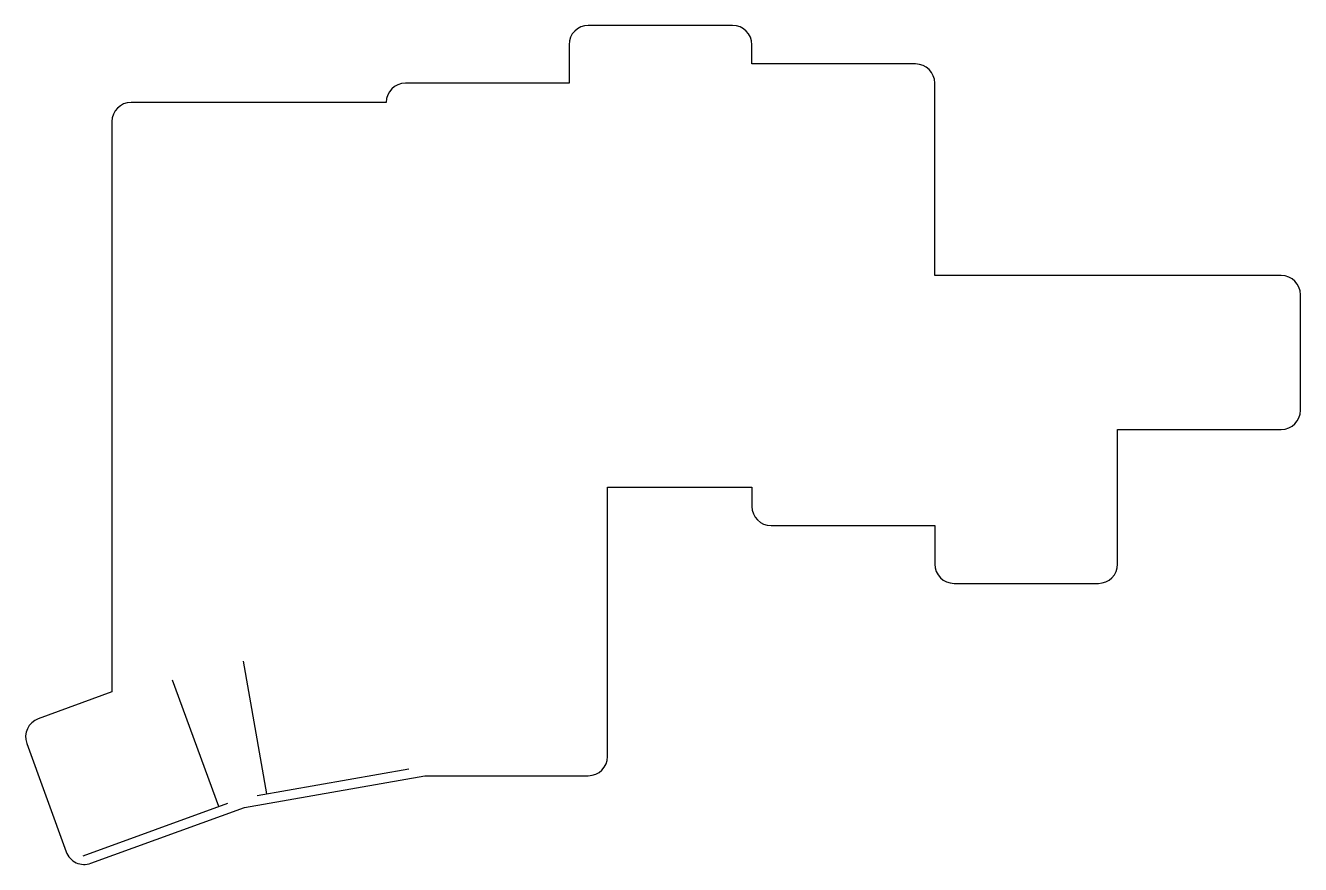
# Model space of a CAD drawing. Header units: millimetres. Extents: x 5 to 137, y -88 to -1.
import ezdxf

# ---------------------------------------------------------------- set-up
doc = ezdxf.new("R2010")
doc.units = ezdxf.units.MM
doc.layers.get('0').update_dxf_attribs({"linetype": 'CONTINUOUS'})

msp = doc.modelspace()

# ---------------------------------------------------------------- linework, layer by layer
for p, q in [((78.5, -1), (63.5, -1)), ((61.5, -3), (61.5, -7)), ((80.5, -5), (80.5, -3)), ((97.5, -5), (80.5, -5)), ((61.5, -7), (44.5, -7)), ((99.5, -27), (99.5, -7)), ((42.5, -9), (16, -9)), ((14, -11), (14, -70.29)), ((135.5, -27), (99.5, -27)), ((137.5, -41), (137.5, -29)), ((118.5, -57), (118.5, -43)), ((118.5, -43), (135.5, -43)), ((65.5, -77), (65.5, -49)), ((65.5, -49), (80.5, -49)), ((80.5, -49), (80.5, -51)), ((82.5, -53), (99.5, -53)), ((99.5, -53), (99.5, -57)), ((101.5, -59), (116.5, -59)), ((27.65, -67.09), (30.08, -80.88)), ((25.1, -82.21), (20.31, -69.06)), ((14, -70.29), (6.34, -73.08)), ((5.15, -75.64), (9.25, -86.92)), ((27.79, -82.3), (46.5, -79)), ((29.09, -81.05), (44.85, -78.28)), ((46.5, -79), (63.5, -79)), ((11, -87.34), (26.04, -81.87)), ((11.81, -88.11), (27.79, -82.3))]:
    msp.add_line(p, q)
for centre, start, end in [((63.5, -3), 90, 180), ((78.5, -3), 0, 90), ((97.5, -7), 0, 90), ((44.5, -9), 90, 180), ((16, -11), 90, 180), ((135.5, -29), 0, 90), ((135.5, -41), -90, 0), ((82.5, -51), 180, 270), ((101.5, -57), 180, 270), ((116.5, -57), 270, 360), ((7.03, -74.96), 110, 200), ((63.5, -77), -90, 0), ((11.13, -86.23), 200, 290)]:
    msp.add_arc(centre, 2, start, end)

doc.saveas('drawing.dxf')
